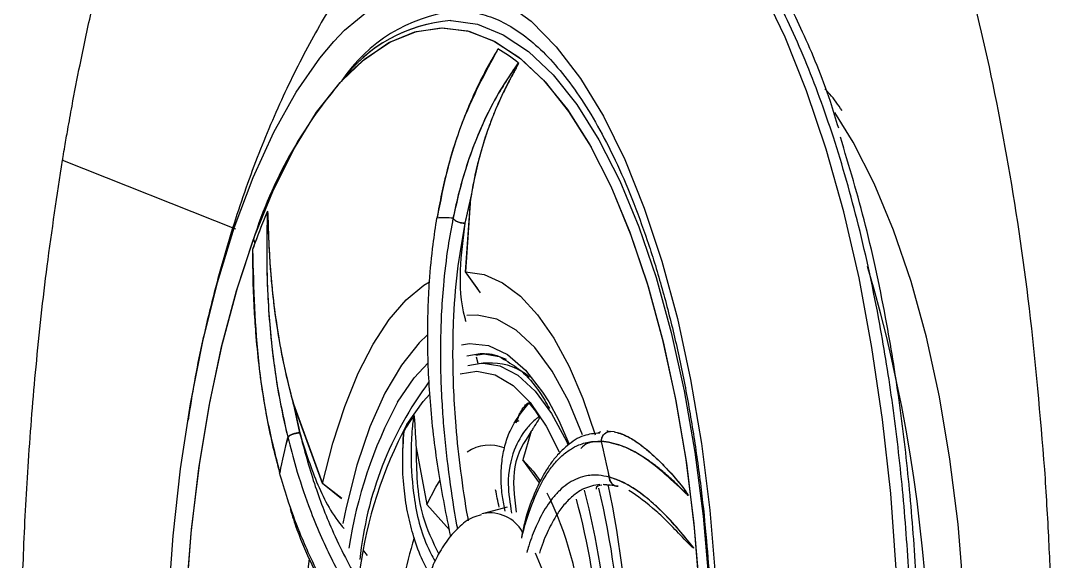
# Model space of a CAD drawing. Header units: inches. Extents: x 2 to 87, y 6 to 129.
# Drawn here: x 77.591 to 79.713, y 65.813 to 66.926 of the extents above; entities that cross this region are included whole.
import ezdxf

# ---------------------------------------------------------------- set-up
doc = ezdxf.new("R2010")
doc.units = ezdxf.units.IN
doc.header["$MEASUREMENT"] = 0
doc.layers.add('1', color=4, linetype='Continuous')

# ---------------------------------------------------------------- blocks, each defined once
blk = doc.blocks.new('2026 STRIDE')
at = {"layer": '1', "color": 3}
for p, q in [((75.3444, 45.5294), (75.6998, 45.3881)), ((76.1841, 45.4527), (76.1719, 45.3999)), ((76.1838, 45.4512), (76.1721, 45.3999)), ((76.1732, 45.2997), (76.1841, 45.4527)), ((76.1838, 45.4512), (76.1732, 45.2997)), ((76.2041, 45.2567), (76.1732, 45.2997)), ((76.1985, 45.2648), (76.1732, 45.2997)), ((76.2162, 45.1311), (76.1948, 45.1271)), ((76.195, 45.1248), (76.1988, 45.1118)), ((76.2287, 45.1118), (76.2096, 45.1118)), ((75.8791, 44.8643), (75.8186, 45.0296)), ((75.8186, 45.0296), (75.832, 44.9685)), ((75.8192, 45.0277), (75.8791, 44.8643)), ((75.8192, 45.0277), (75.8322, 44.9685)), ((76.2814, 45.0001), (76.2765, 44.9883)), ((76.2778, 44.9909), (76.2839, 44.994)), ((76.3087, 44.9715), (76.2912, 44.9128)), ((76.4509, 44.9705), (76.4467, 44.968)), ((76.467, 44.9715), (76.4637, 44.9715)), ((76.467, 44.9715), (76.4653, 44.9715)), ((76.4668, 44.9704), (76.4716, 44.9712)), ((76.4697, 44.9711), (76.4668, 44.9706)), ((76.4797, 44.9704), (76.4716, 44.9712)), ((76.479, 44.9705), (76.4718, 44.9712)), ((76.0717, 44.9384), (76.0938, 44.8206)), ((76.3258, 44.8654), (76.2912, 44.9128)), ((75.9185, 44.8325), (75.8791, 44.8643)), ((75.9187, 44.8332), (75.8791, 44.8643)), ((76.4562, 44.8625), (76.4785, 44.8605)), ((76.4696, 44.86), (76.4577, 44.8613)), ((76.4873, 44.8582), (76.4625, 44.8615)), ((76.1403, 44.7685), (76.0938, 44.8206)), ((76.2593, 44.8155), (76.2101, 44.8024)), ((76.2101, 44.8024), (76.207, 44.8015)), ((75.9631, 44.7254), (75.9711, 44.7161))]:
    blk.add_line(p, q, dxfattribs=at)
at = {"layer": '1', "color": 3, "flags": 128}
for points in [[(76.8448, 43.1038), (76.8878, 43.2174), (76.9267, 43.3401), (76.9614, 43.4712), (76.9914, 43.6094), (77.0167, 43.754), (77.037, 43.9036), (77.0522, 44.0572), (77.062, 44.2136), (77.0666, 44.3717), (77.0658, 44.5302), (77.0596, 44.6878), (77.0481, 44.8435), (77.0314, 44.996), (77.0095, 45.1442), (76.9828, 45.287), (76.9513, 45.4231), (76.9153, 45.5517), (76.875, 45.6718), (76.8309, 45.7823), (76.7832, 45.8826)], [(75.9025, 45.7739), (75.9246, 45.7967), (75.9777, 45.8411)], [(76.2543, 45.8544), (76.3081, 45.8153), (76.3601, 45.7628), (76.4099, 45.6974), (76.4569, 45.6198), (76.5008, 45.5306), (76.541, 45.4309), (76.5773, 45.3215), (76.6092, 45.2035), (76.6364, 45.0779), (76.6588, 44.9462), (76.676, 44.8094), (76.6879, 44.6689), (76.6945, 44.5261), (76.6955, 44.3823), (76.6911, 44.239), (76.6812, 44.0975), (76.666, 43.9591), (76.6456, 43.8253), (76.6202, 43.6972), (76.59, 43.5762), (76.5554, 43.4633), (76.5166, 43.3598)], [(76.1425, 45.8165), (76.144, 45.8165), (76.1978, 45.8089), (76.251, 45.7876), (76.3031, 45.7527), (76.3536, 45.7047), (76.402, 45.644), (76.4478, 45.5712), (76.4906, 45.487), (76.5298, 45.3922), (76.5653, 45.2879), (76.5965, 45.175), (76.6232, 45.0547), (76.6451, 44.9282), (76.662, 44.7966), (76.6737, 44.6614)], [(76.1425, 45.8165), (76.144, 45.8165), (76.1978, 45.8089), (76.251, 45.7876), (76.3031, 45.7527), (76.3536, 45.7047), (76.402, 45.644), (76.4478, 45.5712), (76.4906, 45.487), (76.5298, 45.3922), (76.5653, 45.2879), (76.5965, 45.175), (76.6232, 45.0547), (76.6451, 44.9282), (76.662, 44.7966), (76.6737, 44.6614)], [(75.9193, 45.6933), (75.9633, 45.7354), (76.0156, 45.7713), (76.0691, 45.7933), (76.1231, 45.8014), (76.1771, 45.7953), (76.2307, 45.7752), (76.2832, 45.7413), (76.334, 45.6939), (76.3828, 45.6335), (76.4289, 45.5607), (76.472, 45.4762), (76.5114, 45.381), (76.547, 45.276), (76.5782, 45.1623), (76.6048, 45.041), (76.6265, 44.9134), (76.6431, 44.7809), (76.6544, 44.6447)], [(75.9455, 45.7197), (75.9663, 45.7378), (76.0187, 45.7729), (76.0722, 45.7942), (76.1262, 45.8014), (76.1802, 45.7946), (76.2337, 45.7737), (76.2861, 45.7389), (76.3369, 45.6908), (76.3855, 45.6296), (76.4315, 45.5561), (76.4743, 45.471), (76.5136, 45.3752), (76.5489, 45.2697), (76.5799, 45.1555), (76.6062, 45.0338), (76.6276, 44.9059), (76.6439, 44.7731), (76.6548, 44.6367)], [(75.5618, 44.6144), (75.5716, 44.756), (75.5868, 44.8943), (75.6072, 45.0282), (75.6326, 45.1562), (75.6628, 45.2773), (75.6974, 45.3901), (75.7362, 45.4937), (75.7787, 45.587), (75.8246, 45.6691), (75.8734, 45.7392), (75.9025, 45.7739)], [(75.5988, 44.633), (75.6096, 44.7695), (75.6257, 44.9024), (75.647, 45.0305), (75.6732, 45.1523), (75.7041, 45.2667), (75.7392, 45.3725), (75.7784, 45.4686), (75.8212, 45.554), (75.867, 45.6278), (75.9156, 45.6893), (75.9455, 45.7197)], [(76.9284, 43.213), (76.9312, 43.2171), (76.9773, 43.2922), (77.0202, 43.3789), (77.0594, 43.4763), (77.0946, 43.5834), (77.1255, 43.6992), (77.1516, 43.8224), (77.1727, 43.9518), (77.1887, 44.086), (77.1993, 44.2236), (77.2044, 44.3634), (77.204, 44.5037), (77.1981, 44.6432), (77.1867, 44.7805), (77.17, 44.9141), (77.1482, 45.0427), (77.1214, 45.1649), (77.0899, 45.2795), (77.0541, 45.3853), (77.0143, 45.4813), (76.9709, 45.5664), (76.933, 45.6274)], [(76.0294, 43.0751), (76.0232, 43.0782), (75.9707, 43.1121), (75.9198, 43.1595), (75.871, 43.22), (75.8249, 43.2928), (75.7819, 43.3772), (75.7424, 43.4724), (75.7069, 43.5774), (75.6756, 43.6912), (75.649, 43.8124), (75.6273, 43.94), (75.6108, 44.0726), (75.5995, 44.2088), (75.5936, 44.3472), (75.5932, 44.4865), (75.5983, 44.6251), (75.6088, 44.7617), (75.6247, 44.8949), (75.6456, 45.0232), (75.6716, 45.1455), (75.7022, 45.2603), (75.7371, 45.3666)], [(76.1732, 45.2997), (76.2115, 45.294), (76.2493, 45.2772), (76.2862, 45.2494), (76.3216, 45.2112), (76.3551, 45.1628), (76.3863, 45.1051), (76.4147, 45.0386), (76.44, 44.9643)], [(76.1732, 45.2997), (76.2115, 45.294), (76.2493, 45.2772), (76.2862, 45.2494), (76.3216, 45.2112), (76.3551, 45.1628), (76.3863, 45.1051), (76.4147, 45.0386), (76.44, 44.9643)], [(75.8791, 44.8643), (75.9002, 44.9469), (75.9248, 45.0228), (75.9526, 45.091), (75.9832, 45.1508), (76.0162, 45.2013), (76.0512, 45.2418), (76.0878, 45.2719), (76.0989, 45.2789)], [(75.8791, 44.8643), (75.9002, 44.9469), (75.9248, 45.0228), (75.9526, 45.091), (75.9832, 45.1508), (76.0162, 45.2013), (76.0512, 45.2418), (76.0878, 45.2719), (76.0989, 45.2789)], [(76.4142, 44.9643), (76.385, 45.0343), (76.3518, 45.0949), (76.3158, 45.1436), (76.2775, 45.1796), (76.2378, 45.202), (76.1972, 45.2107), (76.176, 45.2096)], [(76.0954, 45.1699), (76.0779, 45.1533), (76.0413, 45.1075), (76.0074, 45.0496), (75.9768, 44.9806), (75.95, 44.9017), (75.9276, 44.8143), (75.9207, 44.7816)], [(76.1648, 45.1496), (76.1815, 45.152), (76.2208, 45.1477), (76.2595, 45.1294), (76.2968, 45.0974), (76.332, 45.0523), (76.3447, 45.032)], [(76.1761, 45.1269), (76.2033, 45.1314), (76.2073, 45.1314)], [(76.2073, 45.1314), (76.2423, 45.1257), (76.2566, 45.1199)], [(76.0333, 45.0313), (76.0675, 45.0813), (76.0965, 45.112)], [(76.178, 45.1069), (76.2057, 45.1117), (76.2096, 45.1118)], [(76.2096, 45.1118), (76.2436, 45.1061), (76.2808, 45.0868), (76.3166, 45.0539), (76.3502, 45.0084), (76.3809, 44.9509), (76.384, 44.9441)], [(76.162, 45.0895), (76.1963, 45.0949), (76.2341, 45.0873), (76.2711, 45.0657), (76.3064, 45.0304), (76.3394, 44.9822), (76.3661, 44.9295)], [(76.0528, 44.9857), (76.086, 45.0331), (76.0996, 45.0481)], [(76.3447, 45.032), (76.3645, 44.9951), (76.3865, 44.9451)], [(76.2912, 44.9128), (76.3125, 44.8895), (76.3265, 44.8699)], [(76.0938, 44.8206), (76.1122, 44.8564), (76.121, 44.8706)]]:
    blk.add_lwpolyline(points, dxfattribs=at)
at = {"layer": '1', "color": 3}
for centre, radius, start, end in [((76.1916, 45.5104), 0.3282, 97.2247, 146.1381), ((76.1669, 45.5077), 0.3098, 94.5147, 143.6449), ((76.1666, 45.5087), 0.3087, 94.4712, 143.2848), ((76.0779, 45.4732), 0.3278, 51.5138, 60.3727), ((76.0779, 45.4732), 0.3278, 51.5147, 60.3727), ((76.6236, 45.0864), 0.9298, 139.2509, 162.4571), ((77.1942, 44.8294), 1.5475, 157.3821, 160.5294), ((77.1733, 44.8378), 1.525, 157.3677, 160.0269), ((76.1291, 45.2619), 0.1491, 82.8845, 95.5719), ((76.1293, 45.2619), 0.1491, 82.8834, 95.5707), ((77.3055, 44.7887), 1.666, 159.9952, 160.4832), ((76.7512, 45.727), 1.0762, 199.5613, 200.0129), ((73.9516, 44.4175), 3.1772, 347.8307, 16.3311), ((76.2265, 44.9903), 0.1215, 49.7839, 88.9596), ((76.6839, 44.6351), 0.7314, 143.2206, 174.3295), ((76.861, 44.5887), 0.9386, 151.8626, 171.2734), ((76.0518, 44.8201), 0.3283, 33.6419, 39.7252), ((76.4195, 44.7659), 0.4256, 146.0128, 151.1296), ((76.8559, 44.56), 0.909, 152.0688, 172.132), ((77.5122, 44.5339), 1.7571, 165.9827, 168.4309), ((77.5124, 44.5339), 1.757, 165.9825, 168.4307), ((76.2232, 44.8594), 0.0836, 69.0142, 123.8322), ((74.7206, 44.5282), 1.783, 11.2852, 13.7095), ((74.7208, 44.5282), 1.783, 11.285, 13.7093), ((74.7781, 44.4264), 1.6939, 353.2393, 14.4881), ((74.6166, 44.4244), 1.881, 352.5065, 13.2257), ((74.3909, 44.4248), 2.1214, 351.1873, 11.898), ((75.6564, 44.5113), 0.7617, 5.2684, 25.9269), ((74.8895, 44.4255), 1.5657, 354.3267, 15.0417), ((76.223, 44.7249), 0.0786, 30.5189, 99.4163), ((76.9825, 44.4717), 0.9568, 162.9645, 173.9024), ((77.9576, 44.4288), 2.1245, 172.41, 191.8857), ((75.7051, 44.4567), 0.6668, 359.0837, 23.2894)]:
    blk.add_arc(centre, radius, start, end, dxfattribs=at)
for points, knots in [([(75.3444, 45.5294), (75.3444, 45.5294), (75.3444, 45.5294), (75.3444, 45.5294), (75.3444, 45.5294), (75.3444, 45.5296), (75.3445, 45.5302), (75.3449, 45.5325), (75.3464, 45.5417), (75.3498, 45.5622), (75.3558, 45.597), (75.366, 45.6533), (75.3816, 45.7341), (75.4045, 45.8415), (75.4283, 45.9408), (75.4501, 46.0238), (75.4667, 46.0834), (75.4831, 46.1386), (75.499, 46.1897), (75.5144, 46.2368), (75.5292, 46.2799), (75.5432, 46.3193), (75.5525, 46.344), (75.5569, 46.3559)], [0, 0, 0, 0, 0.000004, 0.000012, 0.00004, 0.000139, 0.000514, 0.001975, 0.007742, 0.030658, 0.068784, 0.122183, 0.217291, 0.339984, 0.490634, 0.568145, 0.64176, 0.711448, 0.777181, 0.838929, 0.896666, 0.950365, 1, 1, 1, 1]), ([(76.941, 45.5952), (76.9354, 45.6137), (76.9133, 45.6858), (76.8694, 45.7904), (76.8131, 45.9054), (76.7507, 46.0081), (76.6779, 46.1023), (76.5913, 46.1816), (76.5116, 46.2263), (76.4414, 46.2475), (76.3785, 46.2544), (76.3069, 46.2448), (76.2493, 46.2266), (76.2158, 46.204), (76.2083, 46.199)], [0, 0, 0, 0, 0.035081, 0.137225, 0.228847, 0.310206, 0.419556, 0.535137, 0.648966, 0.712982, 0.7887, 0.876096, 0.972249, 1, 1, 1, 1]), ([(76.0861, 46.0994), (76.0837, 46.097), (76.0525, 46.0654), (75.9991, 45.9978), (75.9254, 45.8955), (75.8581, 45.7827), (75.7957, 45.6595), (75.7393, 45.525), (75.6896, 45.3808), (75.6482, 45.2297), (75.6191, 45.1006), (75.6067, 45.0211), (75.6025, 44.9946)], [0, 0, 0, 0, 0.008299, 0.108777, 0.21284, 0.321741, 0.436639, 0.557939, 0.684286, 0.811891, 0.937397, 1, 1, 1, 1]), ([(76.9038, 43.2004), (76.9224, 43.2554), (76.9603, 43.367), (77.007, 43.5584), (77.0425, 43.7511), (77.0671, 43.9391), (77.0829, 44.1172), (77.0916, 44.2999), (77.093, 44.4852), (77.087, 44.6698), (77.0736, 44.8506), (77.0534, 45.0258), (77.024, 45.2091), (76.9839, 45.3958), (76.932, 45.5778), (76.8729, 45.7386), (76.8067, 45.8804), (76.7325, 46), (76.6783, 46.0715), (76.6487, 46.0971), (76.6475, 46.0981)], [0, 0, 0, 0, 0.062432, 0.126801, 0.192981, 0.244714, 0.296452, 0.349286, 0.402125, 0.454959, 0.507798, 0.559531, 0.611269, 0.677444, 0.741814, 0.80425, 0.866681, 0.931051, 0.997231, 1, 1, 1, 1]), ([(77.154, 46.0934), (77.1789, 46.0062), (77.2293, 45.8304), (77.2887, 45.5374), (77.3365, 45.2244), (77.355, 45.004), (77.3643, 44.8928)], [0, 0, 0, 0, 0.242948, 0.490546, 0.742867, 1, 1, 1, 1]), ([(76.1517, 45.8355), (76.1534, 45.8357), (76.1707, 45.8381), (76.2016, 45.8324), (76.2451, 45.8175), (76.2867, 45.7925), (76.3277, 45.7586), (76.368, 45.7152), (76.4074, 45.6626), (76.4454, 45.6009), (76.4817, 45.5304), (76.5159, 45.4516), (76.5477, 45.3651), (76.5766, 45.2718), (76.6024, 45.1724), (76.6248, 45.0683), (76.6435, 44.961), (76.6584, 44.8535), (76.669, 44.7513), (76.6759, 44.6607), (76.6803, 44.5758), (76.6826, 44.4997), (76.6829, 44.4485), (76.683, 44.4267)], [0, 0, 0, 0, 0.006784, 0.069703, 0.125784, 0.179444, 0.23203, 0.284296, 0.336569, 0.389002, 0.441661, 0.494527, 0.547544, 0.600627, 0.653654, 0.706447, 0.758686, 0.809705, 0.857661, 0.89891, 0.932091, 0.971112, 1, 1, 1, 1]), ([(76.24, 45.7581), (76.2332, 45.7468), (76.2191, 45.7229), (76.2003, 45.6863), (76.1816, 45.6455), (76.1635, 45.6001), (76.1478, 45.5532), (76.1345, 45.5061), (76.1237, 45.4609), (76.1176, 45.4269), (76.1146, 45.4103)], [0, 0, 0, 0, 0.118993, 0.250178, 0.358061, 0.500219, 0.652149, 0.750149, 0.877365, 1, 1, 1, 1]), ([(76.24, 45.7581), (76.2131, 45.7081), (76.1727, 45.6331), (76.1344, 45.5111), (76.1213, 45.4439), (76.1148, 45.4103)], [0, 0, 0, 0, 0.500023, 0.750063, 1, 1, 1, 1]), ([(76.2819, 45.7298), (76.2706, 45.7135), (76.248, 45.681), (76.2195, 45.6281), (76.1952, 45.5739), (76.1759, 45.5206), (76.1597, 45.466), (76.1516, 45.4284), (76.1475, 45.4098)], [0, 0, 0, 0, 0.1922082, 0.3856315, 0.5467174, 0.7086997, 0.8554648, 1, 1, 1, 1]), ([(76.2819, 45.7298), (76.2649, 45.7046), (76.2326, 45.6569), (76.1948, 45.5745), (76.1664, 45.4931), (76.1537, 45.4364), (76.1478, 45.4098)], [0, 0, 0, 0, 0.2926794, 0.5569459, 0.7927389, 1, 1, 1, 1]), ([(76.2819, 45.7298), (76.2819, 45.7297), (76.2819, 45.7297), (76.282, 45.7297), (76.282, 45.7296), (76.282, 45.7295), (76.282, 45.7294), (76.282, 45.7292), (76.2819, 45.7288), (76.2817, 45.7281), (76.2806, 45.7251), (76.278, 45.7204), (76.2739, 45.7128), (76.2687, 45.7033), (76.2622, 45.6911), (76.2544, 45.6758), (76.2461, 45.6586), (76.2374, 45.639), (76.2282, 45.6167), (76.2152, 45.5817), (76.2019, 45.5381), (76.1908, 45.4911), (76.1859, 45.463), (76.1838, 45.4512)], [0, 0, 0, 0, 0.000297, 0.000559, 0.000801, 0.001042, 0.001303, 0.001598, 0.002331, 0.004502, 0.007715, 0.031455, 0.060114, 0.099114, 0.147322, 0.208563, 0.282665, 0.350155, 0.433824, 0.533352, 0.73187, 0.88691, 1, 1, 1, 1]), ([(76.2819, 45.7298), (76.2819, 45.7297), (76.282, 45.7297), (76.282, 45.7296), (76.282, 45.7295), (76.282, 45.7294), (76.282, 45.7292), (76.2819, 45.7288), (76.2814, 45.727), (76.2802, 45.7245), (76.2782, 45.7207), (76.2757, 45.716), (76.2722, 45.7095), (76.2675, 45.7009), (76.2615, 45.6896), (76.2547, 45.6762), (76.247, 45.6602), (76.2385, 45.6416), (76.2297, 45.6204), (76.2175, 45.5882), (76.2043, 45.5467), (76.1923, 45.4982), (76.1867, 45.467), (76.1841, 45.4527)], [0, 0, 0, 0, 0.000435, 0.000807, 0.000988, 0.001175, 0.001595, 0.002741, 0.004407, 0.016867, 0.030653, 0.049102, 0.0722, 0.109563, 0.155292, 0.20928, 0.271399, 0.344963, 0.425301, 0.512248, 0.7001, 0.862329, 1, 1, 1, 1]), ([(76.9481, 45.6313), (76.9398, 45.6432), (76.9285, 45.6596), (76.9162, 45.6727), (76.9128, 45.6762)], [0, 0, 0, 0, 0.725764, 1, 1, 1, 1]), ([(77.0736, 43.8874), (77.076, 43.9048), (77.0861, 43.9793), (77.0971, 44.1175), (77.1062, 44.2998), (77.1075, 44.4852), (77.1015, 44.6698), (77.0881, 44.8506), (77.0679, 45.0258), (77.0385, 45.2089), (76.9988, 45.3966), (76.9625, 45.5172), (76.9446, 45.5766)], [0, 0, 0, 0, 0.0308697, 0.1317375, 0.2347399, 0.337754, 0.4407564, 0.5437705, 0.6446268, 0.7454947, 0.8745067, 1, 1, 1, 1]), ([(75.5398, 42.539), (75.5278, 42.5735), (75.5007, 42.6509), (75.4596, 42.7878), (75.4147, 42.9594), (75.3756, 43.1409), (75.3441, 43.3171), (75.3208, 43.4721), (75.302, 43.6223), (75.2873, 43.7666), (75.2754, 43.9145), (75.2662, 44.0688), (75.2601, 44.2324), (75.2576, 44.3974), (75.2589, 44.5634), (75.264, 44.7346), (75.2737, 44.9156), (75.2895, 45.1103), (75.3121, 45.3183), (75.3333, 45.4572), (75.3444, 45.5294)], [0, 0, 0, 0, 0.043701, 0.097888, 0.162651, 0.238107, 0.292693, 0.344621, 0.393873, 0.440432, 0.484277, 0.535162, 0.586293, 0.637683, 0.689347, 0.741299, 0.798035, 0.859985, 0.927263, 1, 1, 1, 1]), ([(75.7657, 45.4246), (75.7648, 45.3778), (75.7632, 45.2888), (75.7719, 45.1639), (75.7863, 45.0549), (75.8009, 44.9899), (75.8077, 44.9594)], [0, 0, 0, 0, 0.292679, 0.556946, 0.792739, 1, 1, 1, 1]), ([(75.7657, 45.4246), (75.7649, 45.3938), (75.7634, 45.332), (75.7663, 45.245), (75.7724, 45.1638), (75.7814, 45.0913), (75.7928, 45.0229), (75.8026, 44.9805), (75.8075, 44.9594)], [0, 0, 0, 0, 0.192909, 0.386631, 0.548009, 0.709745, 0.856105, 1, 1, 1, 1]), ([(75.7657, 45.4246), (75.7657, 45.4246), (75.7657, 45.4247), (75.7658, 45.4247), (75.7658, 45.4247), (75.7658, 45.4247), (75.7659, 45.4247), (75.766, 45.4244), (75.7661, 45.4239), (75.7664, 45.4211), (75.7666, 45.4141), (75.767, 45.4016), (75.7675, 45.3872), (75.768, 45.3724), (75.7686, 45.3588), (75.7693, 45.3438), (75.7702, 45.3277), (75.7718, 45.3034), (75.7746, 45.2709), (75.7798, 45.2232), (75.7885, 45.1633), (75.8016, 45.0954), (75.8135, 45.0493), (75.8192, 45.0277)], [0, 0, 0, 0, 0.000488, 0.0007, 0.000907, 0.001121, 0.001355, 0.001914, 0.003532, 0.005918, 0.023647, 0.05472, 0.099082, 0.129606, 0.163252, 0.199986, 0.239766, 0.282552, 0.37952, 0.4809, 0.638236, 0.830506, 1, 1, 1, 1]), ([(75.7657, 45.4246), (75.7657, 45.4246), (75.7657, 45.4247), (75.7658, 45.4247), (75.7658, 45.4247), (75.7658, 45.4247), (75.7659, 45.4247), (75.7659, 45.4246), (75.766, 45.4243), (75.7661, 45.4236), (75.7665, 45.4201), (75.7667, 45.4137), (75.767, 45.4041), (75.7673, 45.3929), (75.7678, 45.3769), (75.7687, 45.3559), (75.7701, 45.3299), (75.7728, 45.2909), (75.7783, 45.233), (75.7887, 45.1616), (75.8026, 45.0913), (75.8136, 45.0491), (75.8186, 45.0296)], [0, 0, 0, 0, 0.000296, 0.000557, 0.000798, 0.001036, 0.001288, 0.001571, 0.002264, 0.004305, 0.007322, 0.029667, 0.051093, 0.078872, 0.112962, 0.169577, 0.234058, 0.306257, 0.459547, 0.666731, 0.846468, 1, 1, 1, 1]), ([(76.1429, 44.7548), (76.1341, 44.7987), (76.1161, 44.8886), (76.1029, 45.0007), (76.097, 45.09), (76.0951, 45.1566), (76.0959, 45.2202), (76.0994, 45.2876), (76.1053, 45.35), (76.1118, 45.3923), (76.1146, 45.4103)], [0, 0, 0, 0, 0.194881, 0.399049, 0.494917, 0.593694, 0.699572, 0.786955, 0.909575, 1, 1, 1, 1]), ([(76.1475, 45.4098), (76.144, 45.3906), (76.1357, 45.3459), (76.1279, 45.2791), (76.1232, 45.2124), (76.1215, 45.1527), (76.1218, 45.0935), (76.1241, 45.0364), (76.1293, 44.9634), (76.1389, 44.8785), (76.1495, 44.8077), (76.1561, 44.7735), (76.1566, 44.7707)], [0, 0, 0, 0, 0.101714, 0.235785, 0.332655, 0.423395, 0.516563, 0.606693, 0.683856, 0.84695, 0.987324, 1, 1, 1, 1]), ([(76.1719, 45.3999), (76.1696, 45.4), (76.1647, 45.4), (76.1572, 45.4022), (76.1509, 45.4056), (76.1486, 45.4084), (76.1475, 45.4098)], [0, 0, 0, 0, 0.24063, 0.5, 0.75937, 1, 1, 1, 1]), ([(76.1478, 45.4098), (76.1489, 45.4084), (76.1512, 45.4056), (76.1575, 45.4021), (76.165, 45.4), (76.1698, 45.4), (76.1721, 45.3999)], [0, 0, 0, 0, 0.2437467, 0.5042949, 0.7624503, 1, 1, 1, 1]), ([(76.1719, 45.3999), (76.1661, 45.3669), (76.1547, 45.3017), (76.1479, 45.2082), (76.1463, 45.1256), (76.1481, 45.0542), (76.1531, 44.9754), (76.1628, 44.8882), (76.1721, 44.8231), (76.1785, 44.7891), (76.1788, 44.7873)], [0, 0, 0, 0, 0.18034, 0.35526, 0.469975, 0.583717, 0.696851, 0.841678, 0.991501, 1, 1, 1, 1]), ([(76.1721, 45.3999), (76.1679, 45.368), (76.1597, 45.3047), (76.1628, 45.2347), (76.1732, 45.1997), (76.1739, 45.1972)], [0, 0, 0, 0, 0.485245, 0.963035, 1, 1, 1, 1]), ([(75.7352, 45.3453), (75.7374, 45.2656), (75.7407, 45.1461), (75.7639, 44.9937), (75.782, 44.922), (75.7911, 44.8862)], [0, 0, 0, 0, 0.499972, 0.750041, 1, 1, 1, 1]), ([(75.7352, 45.3453), (75.7352, 45.3263), (75.7354, 45.2863), (75.7376, 45.2293), (75.7416, 45.1693), (75.7476, 45.1071), (75.7559, 45.0472), (75.7658, 44.9907), (75.7767, 44.9392), (75.7862, 44.9037), (75.7908, 44.8862)], [0, 0, 0, 0, 0.1189744, 0.2502132, 0.3590512, 0.5002757, 0.6497203, 0.7501819, 0.8767226, 1, 1, 1, 1]), ([(76.2073, 45.1314), (76.2207, 45.1313), (76.2352, 45.1311), (76.2499, 45.121), (76.251, 45.1202)], [0, 0, 0, 0, 0.923555, 1, 1, 1, 1]), ([(76.251, 45.1202), (76.2632, 45.113), (76.2886, 45.098), (76.321, 45.0622), (76.3395, 45.0296), (76.346, 45.0181)], [0, 0, 0, 0, 0.375138, 0.779341, 1, 1, 1, 1]), ([(76.2551, 44.8071), (76.2529, 44.8171), (76.2482, 44.8391), (76.2459, 44.8738), (76.2475, 44.909), (76.254, 44.9426), (76.2689, 44.987), (76.2897, 45.0122), (76.3043, 45.03)], [0, 0, 0, 0, 0.107283, 0.235999, 0.385075, 0.518694, 0.661691, 1, 1, 1, 1]), ([(76.2814, 45.0001), (76.2825, 45.0027), (76.2856, 45.0098), (76.2909, 45.0184), (76.2962, 45.025), (76.2997, 45.0284), (76.3019, 45.0299), (76.3032, 45.0303), (76.3039, 45.0303), (76.3042, 45.03), (76.3043, 45.03)], [0, 0, 0, 0, 0.191793, 0.51957, 0.729701, 0.856735, 0.930021, 0.970711, 0.992633, 1, 1, 1, 1]), ([(76.0666, 45.0038), (76.0665, 45.0029), (76.0662, 45.0006), (76.0653, 44.9936), (76.0629, 44.9716), (76.0597, 44.9208), (76.0649, 44.8374), (76.0817, 44.7578), (76.1047, 44.7148), (76.1106, 44.704)], [0, 0, 0, 0, 0.008614, 0.02301, 0.068976, 0.225942, 0.519551, 0.878507, 1, 1, 1, 1]), ([(76.0666, 45.0038), (76.0666, 45.0038), (76.0667, 45.0039), (76.0669, 45.004), (76.067, 45.0039), (76.0672, 45.0036), (76.0675, 45.0027), (76.0681, 44.9989), (76.069, 44.9832), (76.07, 44.9623), (76.0713, 44.9444), (76.0717, 44.9384)], [0, 0, 0, 0, 0.0054864, 0.0110267, 0.0160424, 0.0215241, 0.0308969, 0.0601677, 0.194769, 0.7287144, 1, 1, 1, 1]), ([(76.3251, 45.002), (76.3248, 45.0017), (76.3238, 45.001), (76.3208, 44.9988), (76.3118, 44.9913), (76.293, 44.972), (76.2699, 44.9314), (76.2572, 44.8713), (76.2648, 44.8235), (76.268, 44.8033)], [0, 0, 0, 0, 0.007555, 0.020181, 0.060495, 0.198159, 0.455665, 0.770483, 1, 1, 1, 1]), ([(76.3251, 45.002), (76.3252, 45.002), (76.3252, 45.0018), (76.3253, 45.0015), (76.3254, 45.0012), (76.3254, 45.0007), (76.3253, 44.9998), (76.3244, 44.9971), (76.3202, 44.9896), (76.3145, 44.9811), (76.3102, 44.9739), (76.3087, 44.9715)], [0, 0, 0, 0, 0.005501, 0.011055, 0.016084, 0.02158, 0.030977, 0.060324, 0.195274, 0.730604, 1, 1, 1, 1]), ([(75.832, 44.9685), (75.8297, 44.9682), (75.825, 44.9677), (75.8175, 44.9655), (75.8111, 44.9626), (75.8086, 44.9605), (75.8075, 44.9594)], [0, 0, 0, 0, 0.24063, 0.5, 0.75937, 1, 1, 1, 1]), ([(75.8075, 44.9594), (75.8129, 44.9386), (75.8255, 44.8902), (75.8472, 44.8254), (75.8709, 44.7659), (75.8936, 44.7164), (75.9176, 44.6703), (75.942, 44.6288), (75.9747, 44.5789), (76.0153, 44.5259), (76.0512, 44.4847), (76.0697, 44.4668), (76.0715, 44.4651)], [0, 0, 0, 0, 0.101476, 0.235233, 0.331877, 0.422404, 0.515355, 0.605274, 0.682257, 0.84497, 0.985015, 1, 1, 1, 1]), ([(75.8077, 44.9594), (75.8089, 44.9605), (75.8113, 44.9626), (75.8178, 44.9656), (75.8253, 44.9677), (75.83, 44.9682), (75.8322, 44.9685)], [0, 0, 0, 0, 0.243747, 0.504295, 0.76245, 1, 1, 1, 1]), ([(75.832, 44.9685), (75.8416, 44.9331), (75.8604, 44.8634), (75.8935, 44.779), (75.9256, 44.7114), (75.9555, 44.6576), (75.9906, 44.6029), (76.026, 44.5546), (76.0521, 44.5255), (76.0623, 44.5141)], [0, 0, 0, 0, 0.19292, 0.380042, 0.502759, 0.624435, 0.745461, 0.900391, 1, 1, 1, 1]), ([(75.8322, 44.9685), (75.8428, 44.9345), (75.8639, 44.8671), (75.8974, 44.8016), (75.922, 44.7732), (75.9238, 44.7712)], [0, 0, 0, 0, 0.485245, 0.963035, 1, 1, 1, 1]), ([(76.0991, 44.6777), (76.0935, 44.6886), (76.08, 44.7148), (76.065, 44.7578), (76.0531, 44.8062), (76.0458, 44.8572), (76.0429, 44.9128), (76.0455, 44.9515), (76.0468, 44.9714)], [0, 0, 0, 0, 0.124196, 0.297506, 0.454483, 0.618384, 0.80423, 1, 1, 1, 1]), ([(76.0452, 44.9364), (76.0451, 44.9412), (76.0449, 44.9493), (76.0453, 44.9593), (76.0457, 44.9656), (76.0462, 44.969), (76.0465, 44.9707), (76.0467, 44.9712), (76.0468, 44.9714)], [0, 0, 0, 0, 0.3922416, 0.6779222, 0.8427153, 0.9342011, 0.983483, 1, 1, 1, 1]), ([(76.3087, 44.9715), (76.2941, 44.9494), (76.2658, 44.9064), (76.2735, 44.8379), (76.2772, 44.8047)], [0, 0, 0, 0, 0.514726, 1, 1, 1, 1]), ([(76.4494, 44.9677), (76.4383, 44.9668), (76.4143, 44.9647), (76.386, 44.9458), (76.3636, 44.9246), (76.3482, 44.905), (76.3328, 44.8812), (76.3143, 44.8435), (76.298, 44.8009), (76.2906, 44.7645), (76.2885, 44.7538)], [0, 0, 0, 0, 0.143072, 0.308231, 0.412564, 0.498808, 0.578625, 0.70993, 0.915279, 1, 1, 1, 1]), ([(76.4528, 44.9507), (76.453, 44.9532), (76.4533, 44.9571), (76.4555, 44.9618), (76.4579, 44.9652), (76.4609, 44.9679), (76.4654, 44.9705), (76.4691, 44.9709), (76.4716, 44.9712)], [0, 0, 0, 0, 0.234643, 0.36249, 0.494052, 0.626491, 0.756856, 1, 1, 1, 1]), ([(76.453, 44.9507), (76.4531, 44.952), (76.4531, 44.9547), (76.4542, 44.9586), (76.456, 44.9623), (76.4585, 44.9656), (76.4616, 44.9682), (76.4659, 44.9706), (76.4695, 44.971), (76.4718, 44.9712)], [0, 0, 0, 0, 0.121409, 0.249103, 0.380728, 0.513445, 0.644273, 0.770475, 1, 1, 1, 1]), ([(76.479, 44.9705), (76.4873, 44.9682), (76.5022, 44.9641), (76.5252, 44.95), (76.5444, 44.9354), (76.5616, 44.9204), (76.5773, 44.9051), (76.5917, 44.8898), (76.6035, 44.8766), (76.6146, 44.8633), (76.6231, 44.8527), (76.629, 44.8441), (76.6307, 44.8412), (76.6311, 44.8402), (76.6312, 44.8398), (76.6313, 44.8396), (76.6313, 44.8395)], [0, 0, 0, 0, 0.193916, 0.349087, 0.476473, 0.576034, 0.677095, 0.769321, 0.839719, 0.888971, 0.967503, 0.990142, 0.996617, 0.998673, 0.999421, 1, 1, 1, 1]), ([(76.4797, 44.9704), (76.4836, 44.9695), (76.4918, 44.9676), (76.5046, 44.962), (76.5169, 44.9552), (76.5285, 44.9474), (76.5447, 44.9353), (76.5651, 44.9175), (76.5862, 44.896), (76.6018, 44.8786), (76.6144, 44.8637), (76.6235, 44.8523), (76.6293, 44.8438), (76.6307, 44.8412), (76.6311, 44.8402), (76.6312, 44.8398), (76.6312, 44.8396), (76.6313, 44.8396)], [0, 0, 0, 0, 0.092777, 0.19653, 0.28326, 0.353768, 0.437018, 0.608107, 0.745176, 0.828397, 0.891162, 0.970337, 0.990891, 0.996828, 0.99874, 0.999446, 1, 1, 1, 1]), ([(76.0717, 44.9384), (76.0721, 44.8901), (76.0728, 44.8126), (76.1059, 44.7445), (76.1184, 44.7188)], [0, 0, 0, 0, 0.622828, 1, 1, 1, 1]), ([(76.2893, 44.7513), (76.2893, 44.7517), (76.2944, 44.778), (76.3093, 44.8223), (76.3311, 44.8703), (76.3522, 44.9007), (76.3695, 44.9198), (76.3877, 44.9342), (76.4088, 44.9451), (76.4301, 44.951), (76.446, 44.9508), (76.4528, 44.9507)], [0, 0, 0, 0, 0.003133, 0.199663, 0.402618, 0.497917, 0.596107, 0.701356, 0.788221, 0.910112, 1, 1, 1, 1]), ([(76.453, 44.9507), (76.443, 44.9503), (76.424, 44.9494), (76.4148, 44.9405), (76.4105, 44.9363)], [0, 0, 0, 0, 0.532057, 1, 1, 1, 1]), ([(76.6313, 44.8396), (76.6237, 44.8472), (76.6078, 44.8633), (76.5853, 44.8836), (76.5618, 44.9028), (76.5375, 44.9199), (76.5143, 44.933), (76.4926, 44.9424), (76.4728, 44.9486), (76.4594, 44.95), (76.4528, 44.9507)], [0, 0, 0, 0, 0.118976, 0.250214, 0.359061, 0.500276, 0.649712, 0.750182, 0.876728, 1, 1, 1, 1]), ([(76.6313, 44.8395), (76.5998, 44.8692), (76.5526, 44.9137), (76.4937, 44.9441), (76.4666, 44.9485), (76.453, 44.9507)], [0, 0, 0, 0, 0.499976, 0.75005, 1, 1, 1, 1]), ([(77.3643, 44.8928), (77.3674, 44.844), (77.3732, 44.7513), (77.3781, 44.6182), (77.3804, 44.4984), (77.3807, 44.3782), (77.3788, 44.2538), (77.3743, 44.1243), (77.3679, 44.0035), (77.3603, 43.8953), (77.3516, 43.7948), (77.3411, 43.69), (77.3321, 43.6174), (77.3271, 43.5774)], [0, 0, 0, 0, 0.111127, 0.211379, 0.300811, 0.381291, 0.481986, 0.581303, 0.673906, 0.756501, 0.828688, 0.905688, 1, 1, 1, 1]), ([(76.0639, 44.4328), (76.0423, 44.4521), (75.9963, 44.4933), (75.9449, 44.5572), (75.9057, 44.616), (75.8782, 44.6635), (75.8536, 44.7128), (75.8294, 44.7692), (75.8086, 44.8258), (75.7961, 44.8682), (75.7908, 44.8862)], [0, 0, 0, 0, 0.183116, 0.390267, 0.487536, 0.587757, 0.695182, 0.783842, 0.908253, 1, 1, 1, 1]), ([(76.4691, 44.8771), (76.4616, 44.8787), (76.4441, 44.8825), (76.4209, 44.8804), (76.3997, 44.8732), (76.3823, 44.863), (76.3664, 44.8499), (76.3524, 44.8343), (76.3359, 44.8113), (76.3193, 44.7794), (76.3064, 44.7464), (76.3007, 44.7265), (76.2994, 44.722)], [0, 0, 0, 0, 0.09881, 0.229053, 0.323158, 0.411307, 0.501815, 0.589372, 0.664332, 0.82277, 0.959137, 1, 1, 1, 1]), ([(76.6427, 44.7319), (76.631, 44.7463), (76.6076, 44.7754), (76.5749, 44.8094), (76.5445, 44.8363), (76.5175, 44.8556), (76.4923, 44.8696), (76.4768, 44.8746), (76.4691, 44.8771)], [0, 0, 0, 0, 0.192198, 0.385617, 0.546699, 0.708685, 0.855456, 1, 1, 1, 1]), ([(76.479, 44.8605), (76.4774, 44.8614), (76.4736, 44.8637), (76.4699, 44.8698), (76.4694, 44.8747), (76.4691, 44.8771)], [0, 0, 0, 0, 0.286901, 0.656814, 1, 1, 1, 1]), ([(76.6427, 44.7319), (76.6249, 44.7535), (76.5912, 44.7947), (76.5444, 44.8373), (76.504, 44.865), (76.4804, 44.8732), (76.4694, 44.8771)], [0, 0, 0, 0, 0.2926794, 0.5569459, 0.7927389, 1, 1, 1, 1]), ([(76.4694, 44.8771), (76.4696, 44.8747), (76.4702, 44.8696), (76.4743, 44.8633), (76.4803, 44.859), (76.485, 44.8584), (76.4873, 44.8582)], [0, 0, 0, 0, 0.243747, 0.504295, 0.76245, 1, 1, 1, 1]), ([(76.2428, 44.815), (76.2414, 44.8212), (76.2385, 44.8333), (76.2363, 44.8453), (76.2353, 44.8511)], [0, 0, 0, 0, 0.515896, 1, 1, 1, 1]), ([(76.4496, 44.8622), (76.4382, 44.86), (76.4193, 44.8563), (76.396, 44.8408), (76.3778, 44.8233), (76.3598, 44.7994), (76.3427, 44.7674), (76.3311, 44.7398), (76.326, 44.7226), (76.3254, 44.7208)], [0, 0, 0, 0, 0.210798, 0.3490419, 0.4861132, 0.6224521, 0.7969837, 0.9775366, 1, 1, 1, 1]), ([(76.4534, 44.8604), (76.4477, 44.8595), (76.4414, 44.8584), (76.4423, 44.8532), (76.4423, 44.8527)], [0, 0, 0, 0, 0.908509, 1, 1, 1, 1]), ([(76.6427, 44.7319), (76.6427, 44.7318), (76.6427, 44.7317), (76.6427, 44.7316), (76.6427, 44.7315), (76.6427, 44.7315), (76.6426, 44.7314), (76.6425, 44.7313), (76.6423, 44.7312), (76.6412, 44.7316), (76.6374, 44.7349), (76.6232, 44.7493), (76.6069, 44.767), (76.5853, 44.7889), (76.5522, 44.8205), (76.5272, 44.8376), (76.5092, 44.8499)], [0, 0, 0, 0, 0.000476, 0.000684, 0.000883, 0.001085, 0.001298, 0.001793, 0.003187, 0.005233, 0.020505, 0.074269, 0.280942, 0.351854, 0.532447, 1, 1, 1, 1]), ([(75.8125, 44.8117), (75.817, 44.7975), (75.8303, 44.7552), (75.855, 44.7008), (75.8811, 44.6494), (75.9031, 44.6113), (75.9275, 44.5731), (75.9603, 44.5279), (76.0033, 44.4766), (76.0376, 44.4449), (76.0555, 44.4284)], [0, 0, 0, 0, 0.08553, 0.254571, 0.36475, 0.446897, 0.537278, 0.662224, 0.823497, 1, 1, 1, 1]), ([(76.2054, 44.7993), (76.1996, 44.7978), (76.182, 44.7932), (76.1576, 44.7735), (76.1331, 44.7455), (76.1132, 44.7117), (76.097, 44.6747), (76.0829, 44.6319), (76.0723, 44.5867), (76.0652, 44.5426), (76.0607, 44.5014), (76.0582, 44.4634), (76.0579, 44.4375), (76.0578, 44.4267)], [0, 0, 0, 0, 0.053593, 0.162231, 0.275051, 0.379439, 0.479261, 0.577248, 0.691293, 0.777928, 0.850741, 0.937406, 1, 1, 1, 1])]:
    blk.add_open_spline(points, degree=3, knots=knots, dxfattribs=at)

msp = doc.modelspace()

# ---------------------------------------------------------------- block references
msp.add_blockref('2026 STRIDE', (2.3326, 21.1096))

doc.saveas('drawing.dxf')
